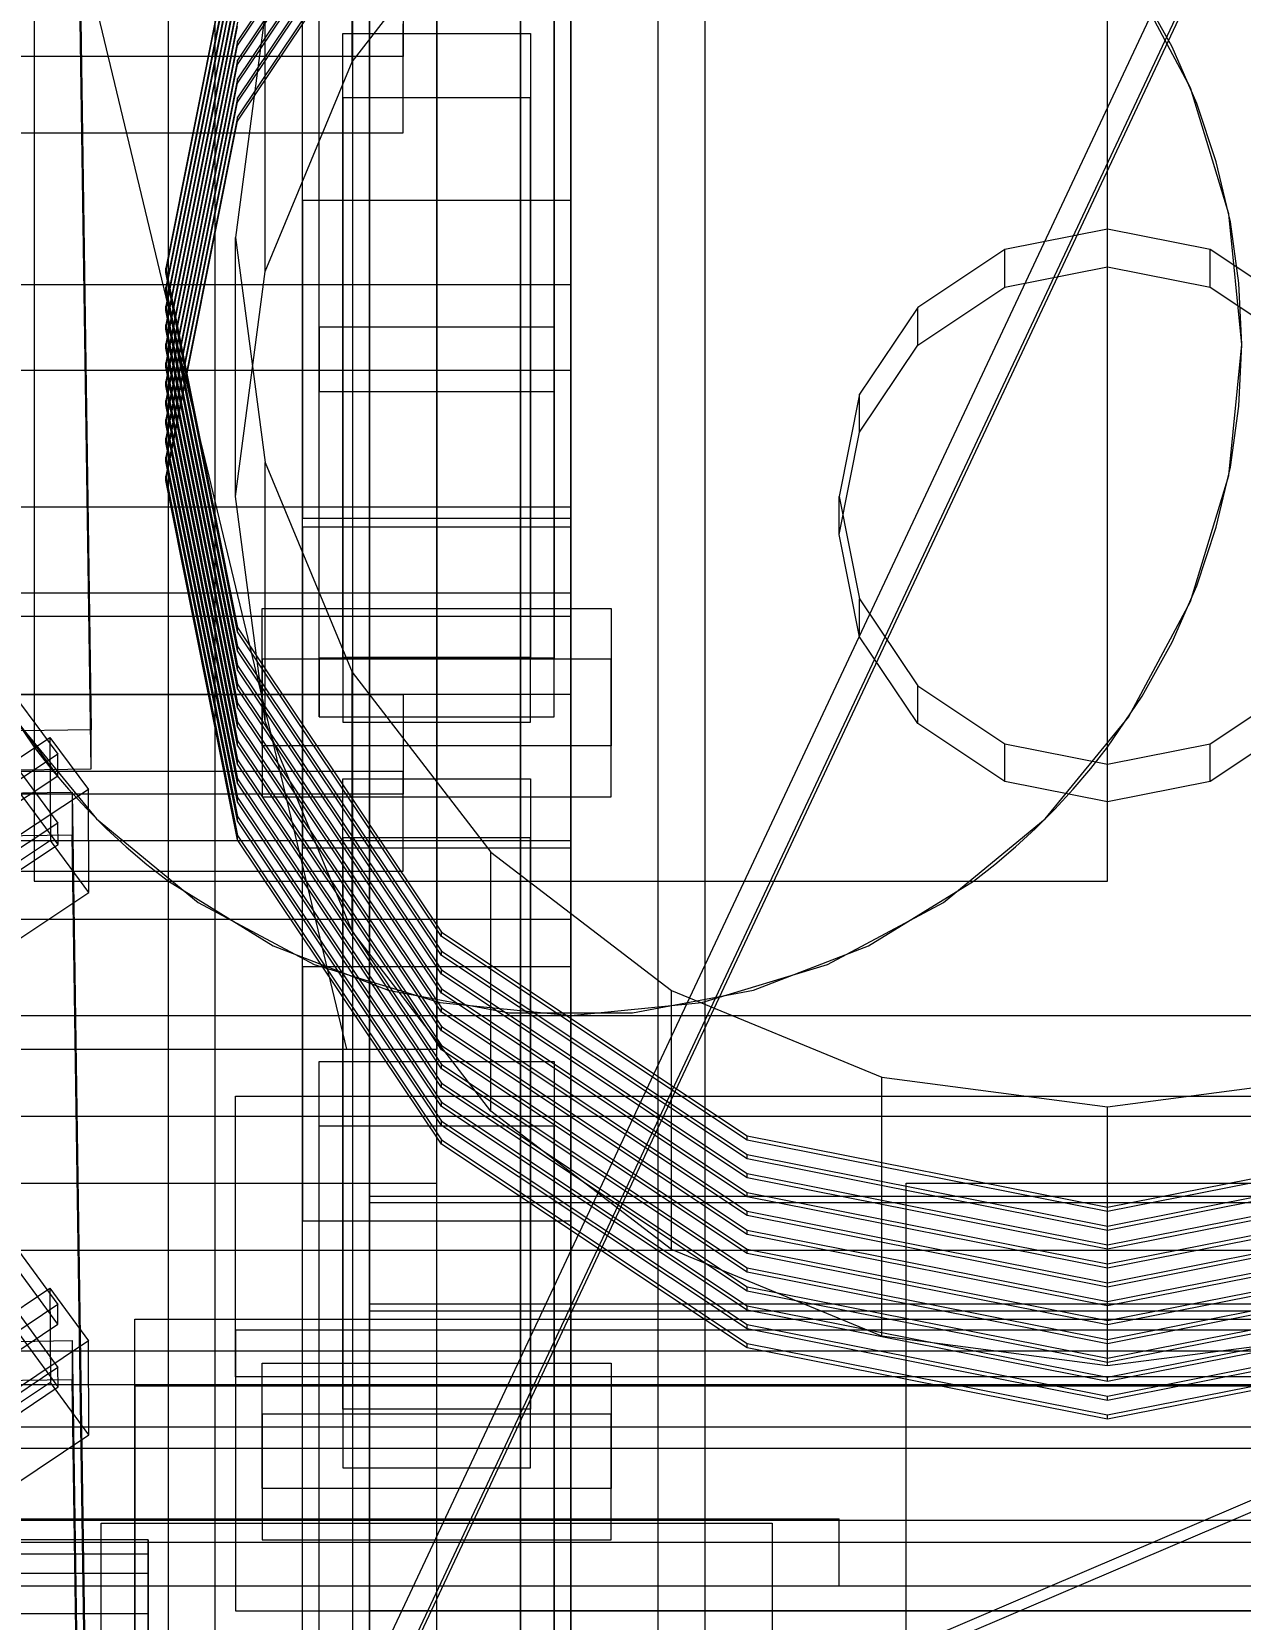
# Model space of a CAD drawing. Header units: millimetres. Extents: x -1970 to 34302, y -65268 to 6837.
# Drawn here: x 369.6 to 549.8, y -34765 to -34528.4 of the extents above; entities that cross this region are included whole.
import ezdxf

# ---------------------------------------------------------------- set-up
doc = ezdxf.new("R2010")
doc.units = ezdxf.units.MM
for name, color, linetype, lineweight in [('COTAS_O', 1, 'Continuous', 0), ('frontal_briquetadora', 7, 'Continuous', 0), ('frontal_C01', 7, 'Continuous', 0), ('frontal_C02', 7, 'Continuous', 0), ('frontal_C05', 7, 'Continuous', 0), ('frontal_C07', 7, 'Continuous', 0), ('frontal_mezcladora', 7, 'Continuous', 0), ('frontal_tolva-C01', 7, 'Continuous', 0)]:
    doc.layers.add(name, color=color, linetype=linetype, lineweight=lineweight)
doc.dimstyles.new('R19_100', dxfattribs={"dimtxt": 250, "dimasz": 150, "dimexe": 150, "dimexo": 80, "dimgap": 100, "dimtad": 1, "dimtih": 1, "dimtoh": 1, "dimdsep": 46, "dimcen": 0.09, "dimadec": 0, "dimazin": 0, "dimtfac": 1, "dimtdec": 4, "dimtofl": 0, "dimtmove": 0, "dimatfit": 3, "dimfxl": 1, "dimtolj": 1, "dimtzin": 0, "dimarcsym": 0})

# ---------------------------------------------------------------- blocks, each defined once
blk = doc.blocks.new('*D39')
at = {"layer": 'COTAS_O', "color": 0, "lineweight": -2, "transparency": 16777216}
for p, q in [((-650, -34820), (-650, -34050)), ((650, -34820), (650, -34050)), ((-500, -34200), (500, -34200))]:
    blk.add_line(p, q, dxfattribs=at)
at = {"layer": 'COTAS_O', "color": 0, "transparency": 16777216}
for points in [[(-500, -34175), (-500, -34225), (-650, -34200)], [(500, -34175), (500, -34225), (650, -34200)]]:
    blk.add_solid(points, dxfattribs=at)
at = {"layer": 'Defpoints', "color": 0, "transparency": 16777216}
for p in [(650, -34200), (-650, -34900), (650, -34900)]:
    blk.add_point(p, dxfattribs=at)

msp = doc.modelspace()

# ---------------------------------------------------------------- linework, layer by layer
at = {"layer": 'frontal_briquetadora'}
for p, q in [((210, -33820), (416.55, -34680)), ((430, -34680), (430, -33820)), ((430, -34680), (430, -34260)), ((430, -34680), (430, -34305)), ((430, -34471), (430, -34680)), ((430, -34496), (430, -34680)), ((210, -34680), (416.55, -34680)), ((210, -34680), (430, -34680)), ((315, -34680), (430, -34680)), ((416.55, -34680), (430, -34680)), ((430, -34700), (430, -34680)), ((315, -34700), (430, -34700)), ((430, -34710), (430, -34700)), ((315, -34710), (430, -34710)), ((430, -34750), (430, -34710)), ((430, -35000), (430, -34710)), ((315, -34750), (430, -34750)), ((340, -34750), (490, -34750)), ((490, -34760), (490, -34750)), ((340, -34760), (490, -34760)), ((410, -34760), (420, -34760)), ((410, -34940), (410, -34760)), ((420, -34940), (420, -34760))]:
    msp.add_line(p, q, dxfattribs=at)
at = {"layer": 'frontal_C01'}
for p, q in [((390, -35975), (390, -34088.498)), ((397, -35975), (397, -34088.498)), ((463, -35975), (463, -34088.498)), ((470, -35975), (470, -34088.498)), ((410, -34553.51), (410, -34169.301)), ((450, -34169.301), (450, -34553.51)), ((410, -34600.878), (410, -34216.669)), ((450, -34600.878), (450, -34216.669)), ((410, -34667.722), (410, -34283.513)), ((450, -34283.513), (450, -34667.722)), ((417.5, -34948.719), (417.5, -34289.775)), ((442.5, -34289.775), (442.5, -34948.719)), ((412.5, -34572.391), (412.5, -34297.657)), ((447.5, -34297.657), (447.5, -34572.391)), ((412.5, -34581.997), (412.5, -34307.263)), ((447.5, -34581.997), (447.5, -34307.263)), ((417.5, -34974.088), (417.5, -34315.145)), ((442.5, -34974.088), (442.5, -34315.145)), ((410, -34705.616), (410, -34321.407)), ((450, -34705.616), (450, -34321.407)), ((425, -34515.805), (425, -34532.07)), ((425, -34543.438), (425, -34527.173)), ((416, -34538.214), (416, -34528.609)), ((416, -34528.609), (444, -34528.609)), ((416, -34621.657), (416, -34528.609)), ((444, -34528.609), (444, -34538.214)), ((444, -34528.609), (444, -34621.657)), ((425, -34532.07), (-425, -34532.07)), ((425, -34543.438), (425, -34532.07)), ((444, -34538.214), (416, -34538.214)), ((416, -34538.214), (416, -34631.262)), ((444, -34631.262), (444, -34538.214)), ((-425, -34543.438), (425, -34543.438)), ((450, -34553.51), (410, -34553.51)), ((410, -34553.51), (410, -34600.878)), ((410, -34937.719), (410, -34553.51)), ((450, -34600.878), (450, -34553.51)), ((450, -34553.51), (450, -34937.719)), ((-450, -34566.054), (450, -34566.054)), ((450, -34566.054), (450, -34578.861)), ((450, -34566.054), (450, -34599.211)), ((447.5, -34572.391), (412.5, -34572.391)), ((412.5, -34572.391), (412.5, -34581.997)), ((447.5, -34581.997), (447.5, -34572.391)), ((450, -34578.861), (-450, -34578.861)), ((450, -34612.018), (450, -34578.861)), ((412.5, -34581.997), (447.5, -34581.997)), ((450, -34599.211), (-450, -34599.211)), ((345.969, -34598.832), (373.501, -34636.071)), ((450, -34612.018), (450, -34599.211)), ((373.513, -34639.273), (345.981, -34602.034)), ((410, -34600.878), (450, -34600.878)), ((410, -34985.087), (410, -34600.878)), ((450, -34985.087), (450, -34600.878)), ((346.008, -34609.078), (373.539, -34646.317)), ((-450, -34612.018), (450, -34612.018)), ((373.551, -34649.519), (346.02, -34612.28)), ((404, -34634.81), (404, -34614.319)), ((404, -34614.319), (456, -34614.319)), ((404, -34621.898), (404, -34614.319)), ((456, -34614.319), (456, -34634.81)), ((456, -34614.319), (456, -34621.898)), ((456, -34621.898), (404, -34621.898)), ((404, -34621.898), (404, -34642.389)), ((444, -34621.657), (416, -34621.657)), ((416, -34621.657), (416, -34631.262)), ((444, -34631.262), (444, -34621.657)), ((456, -34642.389), (456, -34621.898)), ((416, -34631.262), (444, -34631.262)), ((360.882, -34641.171), (372.35, -34633.559)), ((372.35, -34633.559), (372.408, -34648.928)), ((372.35, -34633.559), (378.086, -34641.317)), ((373.501, -34636.071), (362.033, -34643.683)), ((373.513, -34639.273), (373.501, -34636.071)), ((456, -34634.81), (404, -34634.81)), ((404, -34634.81), (404, -34642.389)), ((456, -34642.389), (456, -34634.81)), ((362.045, -34646.885), (373.513, -34639.273)), ((357.646, -34641.968), (375.644, -34641.727)), ((378.086, -34641.317), (366.618, -34648.929)), ((375.644, -34641.727), (375.644, -34648.131)), ((375.644, -34641.727), (378.512, -34833.675)), ((378.143, -34656.686), (378.086, -34641.317)), ((404, -34642.389), (456, -34642.389)), ((373.539, -34646.317), (362.071, -34653.929)), ((373.551, -34649.519), (373.539, -34646.317)), ((375.644, -34648.131), (357.646, -34648.372)), ((372.408, -34648.928), (360.939, -34656.539)), ((362.083, -34657.13), (373.551, -34649.519)), ((378.143, -34656.686), (372.408, -34648.928)), ((378.512, -34840.078), (375.644, -34648.131)), ((366.675, -34664.298), (378.143, -34656.686)), ((450, -34667.722), (410, -34667.722)), ((410, -34667.722), (410, -34705.616)), ((410, -35051.931), (410, -34667.722)), ((450, -34705.616), (450, -34667.722)), ((450, -34667.722), (450, -35051.931)), ((412.5, -34691.472), (412.5, -34681.867)), ((412.5, -34681.867), (447.5, -34681.867)), ((412.5, -34956.601), (412.5, -34681.867)), ((447.5, -34681.867), (447.5, -34691.472)), ((447.5, -34681.867), (447.5, -34956.601)), ((447.5, -34691.472), (412.5, -34691.472)), ((412.5, -34966.206), (412.5, -34691.472)), ((447.5, -34966.206), (447.5, -34691.472)), ((410, -34705.616), (450, -34705.616)), ((410, -35089.826), (410, -34705.616)), ((450, -35089.826), (450, -34705.616))]:
    msp.add_line(p, q, dxfattribs=at)
at = {"layer": 'frontal_C02'}
for p, q in [((390, -35975), (390, -33576.746)), ((397, -35975), (397, -33576.746)), ((463, -35975), (463, -33576.746)), ((470, -35975), (470, -33576.746)), ((390, -35975), (390, -34072.136)), ((397, -35975), (397, -34072.136)), ((463, -35975), (463, -34072.136)), ((470, -35975), (470, -34072.136)), ((410, -34602.206), (410, -34251.487)), ((450, -34251.487), (450, -34602.206)), ((410, -34650.022), (410, -34299.304)), ((450, -34650.022), (450, -34299.304)), ((410, -34776.002), (410, -34425.283)), ((450, -34425.283), (450, -34776.002)), ((417.5, -34963.35), (417.5, -34430.927)), ((442.5, -34430.927), (442.5, -34963.35)), ((375.644, -34438.644), (378.512, -34632.411)), ((412.5, -34621.73), (412.5, -34440.026)), ((447.5, -34440.026), (447.5, -34621.73)), ((378.512, -34638.257), (375.644, -34444.49)), ((412.5, -34630.498), (412.5, -34448.794)), ((447.5, -34630.498), (447.5, -34448.794)), ((417.5, -34990.315), (417.5, -34457.893)), ((442.5, -34990.315), (442.5, -34457.893)), ((410, -34814.255), (410, -34463.537)), ((450, -34814.255), (450, -34463.537)), ((450, -34602.206), (410, -34602.206)), ((410, -34602.206), (410, -34650.022)), ((410, -34952.924), (410, -34602.206)), ((450, -34650.022), (450, -34602.206)), ((450, -34602.206), (450, -34952.924)), ((-450, -34615.487), (450, -34615.487)), ((450, -34615.487), (450, -34627.178)), ((450, -34615.487), (450, -34648.959)), ((447.5, -34621.73), (412.5, -34621.73)), ((412.5, -34621.73), (412.5, -34630.498)), ((447.5, -34630.498), (447.5, -34621.73)), ((450, -34627.178), (-450, -34627.178)), ((-425, -34627.144), (425, -34627.144)), ((425, -34627.144), (425, -34641.991)), ((425, -34627.144), (425, -34638.62)), ((450, -34660.649), (450, -34627.178)), ((412.5, -34630.498), (447.5, -34630.498)), ((378.512, -34632.411), (360.514, -34632.655)), ((378.512, -34638.257), (378.512, -34632.411)), ((360.514, -34638.5), (378.512, -34638.257)), ((425, -34638.62), (-425, -34638.62)), ((416, -34648.515), (416, -34639.747)), ((416, -34639.747), (444, -34639.747)), ((416, -34733.677), (416, -34639.747)), ((425, -34653.467), (425, -34638.62)), ((444, -34639.747), (444, -34648.515)), ((444, -34639.747), (444, -34733.677)), ((425, -34641.991), (-425, -34641.991)), ((425, -34653.467), (425, -34641.991)), ((450, -34648.959), (-450, -34648.959)), ((410, -34650.022), (450, -34650.022)), ((410, -35000.741), (410, -34650.022)), ((444, -34648.515), (416, -34648.515)), ((416, -34648.515), (416, -34742.445)), ((444, -34742.445), (444, -34648.515)), ((450, -34660.649), (450, -34648.959)), ((450, -35000.741), (450, -34650.022)), ((-425, -34653.467), (425, -34653.467)), ((-450, -34660.649), (450, -34660.649)), ((345.969, -34680.504), (373.501, -34718.097)), ((373.513, -34721.02), (345.981, -34683.427)), ((346.008, -34689.857), (373.539, -34727.449)), ((373.551, -34730.372), (346.02, -34692.779)), ((360.882, -34723.337), (372.35, -34715.654)), ((372.35, -34715.654), (372.408, -34729.683)), ((372.35, -34715.654), (378.086, -34723.486)), ((373.501, -34718.097), (362.033, -34725.78)), ((373.513, -34721.02), (373.501, -34718.097)), ((362.045, -34728.703), (373.513, -34721.02)), ((357.646, -34723.709), (375.644, -34723.465)), ((378.086, -34723.486), (366.618, -34731.169)), ((375.644, -34723.465), (375.644, -34729.311)), ((375.644, -34723.465), (378.512, -34917.232)), ((378.143, -34737.514), (378.086, -34723.486)), ((373.539, -34727.449), (362.071, -34735.133)), ((373.551, -34730.372), (373.539, -34727.449)), ((404, -34745.501), (404, -34726.796)), ((404, -34726.796), (456, -34726.796)), ((404, -34734.446), (404, -34726.796)), ((456, -34726.796), (456, -34745.501)), ((456, -34726.796), (456, -34734.446)), ((375.644, -34729.311), (357.646, -34729.554)), ((372.408, -34729.683), (360.939, -34737.366)), ((362.083, -34738.056), (373.551, -34730.372)), ((378.143, -34737.514), (372.408, -34729.683)), ((378.512, -34923.078), (375.644, -34729.311)), ((456, -34734.446), (404, -34734.446)), ((404, -34734.446), (404, -34753.151)), ((444, -34733.677), (416, -34733.677)), ((416, -34733.677), (416, -34742.445)), ((444, -34742.445), (444, -34733.677)), ((456, -34753.151), (456, -34734.446)), ((366.675, -34745.198), (378.143, -34737.514)), ((416, -34742.445), (444, -34742.445)), ((456, -34745.501), (404, -34745.501)), ((404, -34745.501), (404, -34753.151)), ((456, -34753.151), (456, -34745.501)), ((380, -34781.253), (380, -34750.692)), ((380, -34750.692), (480, -34750.692)), ((380, -34793.253), (380, -34750.692)), ((480, -34750.692), (480, -34781.253)), ((480, -34750.692), (480, -34793.253)), ((404, -34753.151), (456, -34753.151))]:
    msp.add_line(p, q, dxfattribs=at)
at = {"layer": 'frontal_C05'}
for p, q in [((370, -34495), (370, -34655)), ((530, -34655), (530, -34495)), ((370, -34515), (370, -34635)), ((530, -34635), (530, -34515)), ((542.388, -34536.732), (533.147, -34519.443)), ((539.621, -34530.637), (535.17, -34522.597)), ((543.315, -34539.052), (539.621, -34530.637)), ((548.079, -34555.491), (542.388, -34536.732)), ((546.221, -34547.77), (543.315, -34539.052)), ((548.315, -34556.718), (546.221, -34547.77)), ((550, -34575), (548.079, -34555.491)), ((549.578, -34565.82), (548.315, -34556.718)), ((550, -34575), (549.578, -34565.82)), ((548.079, -34594.509), (550, -34575)), ((549.578, -34584.18), (550, -34575)), ((548.315, -34593.282), (549.578, -34584.18)), ((546.221, -34602.23), (548.315, -34593.282)), ((542.388, -34613.268), (548.079, -34594.509)), ((543.315, -34610.948), (546.221, -34602.23)), ((539.621, -34619.363), (543.315, -34610.948)), ((533.147, -34630.557), (542.388, -34613.268)), ((535.17, -34627.403), (539.621, -34619.363)), ((364.83, -34627.403), (370, -34635)), ((530, -34635), (535.17, -34627.403)), ((366.853, -34630.557), (379.289, -34645.711)), ((520.711, -34645.711), (533.147, -34630.557)), ((370, -34635), (370, -34655)), ((370, -34635), (372.498, -34638.193)), ((527.502, -34638.193), (530, -34635)), ((530, -34655), (530, -34635)), ((372.498, -34638.193), (375.123, -34641.282)), ((524.877, -34641.282), (527.502, -34638.193)), ((375.123, -34641.282), (377.871, -34644.263)), ((522.129, -34644.263), (524.877, -34641.282)), ((377.871, -34644.263), (380.737, -34647.129)), ((519.263, -34647.129), (522.129, -34644.263)), ((379.289, -34645.711), (394.443, -34658.147)), ((380.737, -34647.129), (383.718, -34649.877)), ((505.557, -34658.147), (520.711, -34645.711)), ((516.282, -34649.877), (519.263, -34647.129)), ((383.718, -34649.877), (386.807, -34652.502)), ((513.193, -34652.502), (516.282, -34649.877)), ((386.807, -34652.502), (390, -34655)), ((510, -34655), (513.193, -34652.502)), ((370, -34655), (390, -34655)), ((370, -34655), (530, -34655)), ((390, -34655), (510, -34655)), ((390, -34655), (405.637, -34664.621)), ((494.363, -34664.621), (510, -34655)), ((510, -34655), (530, -34655)), ((394.443, -34658.147), (411.732, -34667.388)), ((488.268, -34667.388), (505.557, -34658.147)), ((405.637, -34664.621), (422.77, -34671.221)), ((477.23, -34671.221), (494.363, -34664.621)), ((411.732, -34667.388), (430.491, -34673.079)), ((469.509, -34673.079), (488.268, -34667.388)), ((422.77, -34671.221), (440.82, -34674.578)), ((459.18, -34674.578), (477.23, -34671.221)), ((430.491, -34673.079), (450, -34675)), ((450, -34675), (469.509, -34673.079)), ((300, -34675), (570, -34675)), ((440.82, -34674.578), (459.18, -34674.578)), ((300, -34690), (570, -34690))]:
    msp.add_line(p, q, dxfattribs=at)
at = {"layer": 'frontal_C07'}
for p, q in [((430.722, -34484.379), (400.287, -34529.781)), ((400.287, -34530.424), (430.722, -34485.023)), ((430.722, -34487.195), (400.287, -34532.597)), ((400.287, -34533.24), (430.722, -34487.839)), ((430.722, -34490.011), (400.287, -34535.413)), ((400.287, -34536.056), (430.722, -34490.655)), ((430.722, -34492.828), (400.287, -34538.229)), ((400.287, -34538.873), (430.722, -34493.471)), ((430.722, -34495.644), (400.287, -34541.045)), ((400.287, -34541.689), (430.722, -34496.287)), ((417.417, -34532.868), (417.417, -34494.247)), ((420, -34702.929), (420, -34495.603)), ((417.417, -34532.868), (438.076, -34506.031)), ((400.287, -34510.068), (389.6, -34563.623)), ((389.6, -34564.266), (400.287, -34510.712)), ((400.287, -34512.884), (389.6, -34566.439)), ((420, -34511.695), (420, -34719.021)), ((389.6, -34567.082), (400.287, -34513.528)), ((400.287, -34515.7), (389.6, -34569.255)), ((389.6, -34569.898), (400.287, -34516.344)), ((400.287, -34518.516), (389.6, -34572.071)), ((389.6, -34572.714), (400.287, -34519.16)), ((400.287, -34521.332), (389.6, -34574.887)), ((389.6, -34575.531), (400.287, -34521.976)), ((400.287, -34524.148), (389.6, -34577.703)), ((389.6, -34578.347), (400.287, -34524.792)), ((400.287, -34526.964), (389.6, -34580.519)), ((404.43, -34525.499), (400, -34559.036)), ((404.43, -34564.12), (404.43, -34525.499)), ((389.6, -34581.163), (400.287, -34527.608)), ((400.287, -34529.781), (389.6, -34583.335)), ((389.6, -34583.979), (400.287, -34530.424)), ((400.287, -34530.424), (400.287, -34529.781)), ((400.287, -34532.597), (389.6, -34586.151)), ((389.6, -34586.795), (400.287, -34533.24)), ((400.287, -34533.24), (400.287, -34532.597)), ((404.43, -34564.12), (417.417, -34532.868)), ((400.287, -34535.413), (389.6, -34588.967)), ((389.6, -34589.611), (400.287, -34536.056)), ((400.287, -34536.056), (400.287, -34535.413)), ((400.287, -34538.229), (389.6, -34591.783)), ((389.6, -34592.427), (400.287, -34538.873)), ((400.287, -34538.873), (400.287, -34538.229)), ((400.287, -34541.045), (389.6, -34594.6)), ((400.287, -34541.689), (400.287, -34541.045)), ((389.6, -34595.243), (400.287, -34541.689)), ((530, -34557.787), (514.693, -34560.822)), ((545.307, -34560.822), (530, -34557.787)), ((530, -34563.419), (530, -34557.787)), ((400, -34559.036), (404.43, -34592.574)), ((400, -34597.657), (400, -34559.036)), ((514.693, -34560.822), (501.716, -34569.464)), ((514.693, -34566.454), (514.693, -34560.822)), ((558.284, -34569.464), (545.307, -34560.822)), ((545.307, -34566.454), (545.307, -34560.822)), ((389.6, -34563.623), (400.287, -34617.177)), ((389.6, -34564.266), (389.6, -34563.623)), ((400.287, -34617.821), (389.6, -34564.266)), ((400, -34597.657), (404.43, -34564.12)), ((514.693, -34566.454), (530, -34563.419)), ((530, -34563.419), (545.307, -34566.454)), ((389.6, -34566.439), (400.287, -34619.993)), ((389.6, -34567.082), (389.6, -34566.439)), ((400.287, -34620.637), (389.6, -34567.082)), ((501.716, -34575.097), (514.693, -34566.454)), ((545.307, -34566.454), (558.284, -34575.097)), ((389.6, -34569.255), (400.287, -34622.809)), ((389.6, -34569.898), (389.6, -34569.255)), ((400.287, -34623.453), (389.6, -34569.898)), ((501.716, -34569.464), (493.045, -34582.399)), ((501.716, -34575.097), (501.716, -34569.464)), ((389.6, -34572.071), (400.287, -34625.625)), ((389.6, -34572.714), (389.6, -34572.071)), ((400.287, -34626.269), (389.6, -34572.714)), ((389.6, -34574.887), (400.287, -34628.441)), ((389.6, -34575.531), (389.6, -34574.887)), ((400.287, -34629.085), (389.6, -34575.531)), ((493.045, -34588.031), (501.716, -34575.097)), ((389.6, -34577.703), (400.287, -34631.258)), ((389.6, -34578.347), (389.6, -34577.703)), ((400.287, -34631.901), (389.6, -34578.347)), ((389.6, -34580.519), (400.287, -34634.074)), ((389.6, -34581.163), (389.6, -34580.519)), ((400.287, -34634.717), (389.6, -34581.163)), ((389.6, -34583.335), (400.287, -34636.89)), ((389.6, -34583.979), (389.6, -34583.335)), ((400.287, -34637.533), (389.6, -34583.979)), ((493.045, -34582.399), (490, -34597.657)), ((493.045, -34588.031), (493.045, -34582.399)), ((389.6, -34586.151), (400.287, -34639.706)), ((389.6, -34586.795), (389.6, -34586.151)), ((400.287, -34640.349), (389.6, -34586.795)), ((490, -34603.289), (493.045, -34588.031)), ((389.6, -34588.967), (400.287, -34642.522)), ((389.6, -34589.611), (389.6, -34588.967)), ((400.287, -34643.166), (389.6, -34589.611)), ((389.6, -34591.783), (400.287, -34645.338)), ((389.6, -34592.427), (389.6, -34591.783)), ((400.287, -34645.982), (389.6, -34592.427)), ((404.43, -34592.574), (417.417, -34623.826)), ((404.43, -34631.194), (404.43, -34592.574)), ((389.6, -34594.6), (400.287, -34648.154)), ((389.6, -34595.243), (389.6, -34594.6)), ((400.287, -34648.798), (389.6, -34595.243)), ((404.43, -34631.194), (400, -34597.657)), ((490, -34597.657), (493.045, -34612.915)), ((490, -34603.289), (490, -34597.657)), ((493.045, -34618.547), (490, -34603.289)), ((493.045, -34612.915), (501.716, -34625.85)), ((493.045, -34618.547), (493.045, -34612.915)), ((400.287, -34617.177), (430.722, -34662.578)), ((400.287, -34617.821), (400.287, -34617.177)), ((430.722, -34663.222), (400.287, -34617.821)), ((501.716, -34631.482), (493.045, -34618.547)), ((400.287, -34619.993), (430.722, -34665.395)), ((400.287, -34620.637), (400.287, -34619.993)), ((430.722, -34666.038), (400.287, -34620.637)), ((400.287, -34622.809), (430.722, -34668.211)), ((400.287, -34623.453), (400.287, -34622.809)), ((430.722, -34668.854), (400.287, -34623.453)), ((417.417, -34623.826), (438.076, -34650.662)), ((417.417, -34662.446), (417.417, -34623.826)), ((400.287, -34625.625), (430.722, -34671.027)), ((400.287, -34626.269), (400.287, -34625.625)), ((430.722, -34671.67), (400.287, -34626.269)), ((501.716, -34625.85), (514.693, -34634.492)), ((501.716, -34631.482), (501.716, -34625.85)), ((545.307, -34634.492), (558.284, -34625.85)), ((400.287, -34628.441), (430.722, -34673.843)), ((400.287, -34629.085), (400.287, -34628.441)), ((430.722, -34674.486), (400.287, -34629.085)), ((400.287, -34631.258), (430.722, -34676.659)), ((400.287, -34631.901), (400.287, -34631.258)), ((417.417, -34662.446), (404.43, -34631.194)), ((430.722, -34677.303), (400.287, -34631.901)), ((514.693, -34640.125), (501.716, -34631.482)), ((558.284, -34631.482), (545.307, -34640.125)), ((400.287, -34634.074), (430.722, -34679.475)), ((400.287, -34634.717), (400.287, -34634.074)), ((430.722, -34680.119), (400.287, -34634.717)), ((514.693, -34634.492), (530, -34637.527)), ((514.693, -34640.125), (514.693, -34634.492)), ((530, -34637.527), (545.307, -34634.492)), ((545.307, -34640.125), (545.307, -34634.492)), ((400.287, -34636.89), (430.722, -34682.291)), ((400.287, -34637.533), (400.287, -34636.89)), ((430.722, -34682.935), (400.287, -34637.533)), ((530, -34643.159), (530, -34637.527)), ((400.287, -34639.706), (430.722, -34685.107)), ((400.287, -34640.349), (400.287, -34639.706)), ((430.722, -34685.751), (400.287, -34640.349)), ((530, -34643.159), (514.693, -34640.125)), ((545.307, -34640.125), (530, -34643.159)), ((400.287, -34642.522), (430.722, -34687.923)), ((400.287, -34643.166), (400.287, -34642.522)), ((430.722, -34688.567), (400.287, -34643.166)), ((400.287, -34645.338), (430.722, -34690.739)), ((400.287, -34645.982), (400.287, -34645.338)), ((430.722, -34691.383), (400.287, -34645.982)), ((400.287, -34648.154), (430.722, -34693.555)), ((400.287, -34648.798), (400.287, -34648.154)), ((430.722, -34694.199), (400.287, -34648.798)), ((438.076, -34650.662), (465, -34671.255)), ((438.076, -34689.283), (438.076, -34650.662)), ((438.076, -34689.283), (417.417, -34662.446)), ((430.722, -34662.578), (476.271, -34692.915)), ((430.722, -34663.222), (430.722, -34662.578)), ((476.271, -34693.558), (430.722, -34663.222)), ((430.722, -34665.395), (476.271, -34695.731)), ((430.722, -34666.038), (430.722, -34665.395)), ((476.271, -34696.374), (430.722, -34666.038)), ((430.722, -34668.211), (476.271, -34698.547)), ((430.722, -34668.854), (430.722, -34668.211)), ((476.271, -34699.191), (430.722, -34668.854)), ((430.722, -34671.027), (476.271, -34701.363)), ((430.722, -34671.67), (430.722, -34671.027)), ((476.271, -34702.007), (430.722, -34671.67)), ((465, -34671.255), (496.354, -34684.2)), ((465, -34709.875), (465, -34671.255)), ((430.722, -34673.843), (476.271, -34704.179)), ((430.722, -34674.486), (430.722, -34673.843)), ((476.271, -34704.823), (430.722, -34674.486)), ((430.722, -34676.659), (476.271, -34706.995)), ((430.722, -34677.303), (430.722, -34676.659)), ((476.271, -34707.639), (430.722, -34677.303)), ((430.722, -34679.475), (476.271, -34709.811)), ((430.722, -34680.119), (430.722, -34679.475)), ((476.271, -34710.455), (430.722, -34680.119)), ((430.722, -34682.291), (476.271, -34712.627)), ((430.722, -34682.935), (430.722, -34682.291)), ((476.271, -34713.271), (430.722, -34682.935)), ((430.722, -34685.107), (476.271, -34715.443)), ((430.722, -34685.751), (430.722, -34685.107)), ((476.271, -34716.087), (430.722, -34685.751)), ((496.354, -34684.2), (530, -34688.615)), ((496.354, -34722.82), (496.354, -34684.2)), ((530, -34688.615), (563.646, -34684.2)), ((400, -34728.845), (400, -34687.006)), ((400, -34687.006), (660, -34687.006)), ((400, -34721.892), (400, -34687.006)), ((430.722, -34687.923), (476.271, -34718.259)), ((430.722, -34688.567), (430.722, -34687.923)), ((476.271, -34718.903), (430.722, -34688.567)), ((465, -34709.875), (438.076, -34689.283)), ((530, -34727.236), (530, -34688.615)), ((430.722, -34690.739), (476.271, -34721.076)), ((430.722, -34691.383), (430.722, -34690.739)), ((476.271, -34721.719), (430.722, -34691.383)), ((476.271, -34692.915), (530, -34703.567)), ((476.271, -34693.558), (476.271, -34692.915)), ((530, -34703.567), (583.729, -34692.915)), ((430.722, -34693.555), (476.271, -34723.892)), ((430.722, -34694.199), (430.722, -34693.555)), ((476.271, -34724.535), (430.722, -34694.199)), ((530, -34704.211), (476.271, -34693.558)), ((583.729, -34693.558), (530, -34704.211)), ((476.271, -34695.731), (530, -34706.383)), ((476.271, -34696.374), (476.271, -34695.731)), ((530, -34707.027), (476.271, -34696.374)), ((530, -34706.383), (583.729, -34695.731)), ((583.729, -34696.374), (530, -34707.027)), ((476.271, -34698.547), (530, -34709.199)), ((476.271, -34699.191), (476.271, -34698.547)), ((530, -34709.843), (476.271, -34699.191)), ((530, -34709.199), (583.729, -34698.547)), ((583.729, -34699.191), (530, -34709.843)), ((420, -34718.024), (420, -34701.932)), ((420, -34701.932), (640, -34701.932)), ((420, -34763.731), (420, -34701.932)), ((476.271, -34701.363), (530, -34712.016)), ((476.271, -34702.007), (476.271, -34701.363)), ((530, -34712.659), (476.271, -34702.007)), ((530, -34712.016), (583.729, -34701.363)), ((583.729, -34702.007), (530, -34712.659)), ((640, -34702.929), (420, -34702.929)), ((420, -34702.929), (420, -34719.021)), ((476.271, -34704.179), (530, -34714.832)), ((476.271, -34704.823), (476.271, -34704.179)), ((530, -34715.475), (476.271, -34704.823)), ((530, -34704.211), (530, -34703.567)), ((530, -34714.832), (583.729, -34704.179)), ((583.729, -34704.823), (530, -34715.475)), ((476.271, -34706.995), (530, -34717.648)), ((476.271, -34707.639), (476.271, -34706.995)), ((530, -34707.027), (530, -34706.383)), ((530, -34717.648), (583.729, -34706.995)), ((530, -34718.291), (476.271, -34707.639)), ((583.729, -34707.639), (530, -34718.291)), ((530, -34709.843), (530, -34709.199)), ((496.354, -34722.82), (465, -34709.875)), ((476.271, -34709.811), (530, -34720.464)), ((476.271, -34710.455), (476.271, -34709.811)), ((530, -34721.108), (476.271, -34710.455)), ((530, -34720.464), (583.729, -34709.811)), ((583.729, -34710.455), (530, -34721.108)), ((476.271, -34712.627), (530, -34723.28)), ((476.271, -34713.271), (476.271, -34712.627)), ((530, -34723.924), (476.271, -34713.271)), ((530, -34712.659), (530, -34712.016)), ((530, -34723.28), (583.729, -34712.627)), ((583.729, -34713.271), (530, -34723.924)), ((476.271, -34715.443), (530, -34726.096)), ((476.271, -34716.087), (476.271, -34715.443)), ((530, -34726.74), (476.271, -34716.087)), ((530, -34715.475), (530, -34714.832)), ((530, -34726.096), (583.729, -34715.443)), ((583.729, -34716.087), (530, -34726.74)), ((640, -34718.024), (420, -34718.024)), ((420, -34718.024), (420, -34779.823)), ((420, -34719.021), (640, -34719.021)), ((476.271, -34718.259), (530, -34728.912)), ((476.271, -34718.903), (476.271, -34718.259)), ((530, -34729.556), (476.271, -34718.903)), ((530, -34718.291), (530, -34717.648)), ((530, -34728.912), (583.729, -34718.259)), ((583.729, -34718.903), (530, -34729.556)), ((385, -34781.432), (385, -34720.283)), ((385, -34720.283), (675, -34720.283)), ((385, -34730.251), (385, -34720.283)), ((476.271, -34721.076), (530, -34731.728)), ((476.271, -34721.719), (476.271, -34721.076)), ((530, -34721.108), (530, -34720.464)), ((530, -34731.728), (583.729, -34721.076)), ((660, -34721.892), (400, -34721.892)), ((400, -34721.892), (400, -34763.731)), ((530, -34732.372), (476.271, -34721.719)), ((530, -34727.236), (496.354, -34722.82)), ((583.729, -34721.719), (530, -34732.372)), ((563.646, -34722.82), (530, -34727.236)), ((530, -34723.924), (530, -34723.28)), ((476.271, -34723.892), (530, -34734.544)), ((476.271, -34724.535), (476.271, -34723.892)), ((530, -34735.188), (476.271, -34724.535)), ((530, -34734.544), (583.729, -34723.892)), ((583.729, -34724.535), (530, -34735.188)), ((530, -34726.74), (530, -34726.096)), ((675, -34730.251), (385, -34730.251)), ((385, -34730.251), (385, -34791.4)), ((660, -34728.845), (400, -34728.845)), ((400, -34728.845), (400, -34763.731)), ((530, -34729.556), (530, -34728.912)), ((530, -34732.372), (530, -34731.728)), ((530, -34735.188), (530, -34734.544)), ((315, -34736.303), (660, -34736.303)), ((325.672, -34843.568), (575.672, -34736.915)), ((660, -34739.521), (315, -34739.521)), ((575.672, -34738.685), (325.672, -34845.338)), ((660, -34750.258), (315, -34750.258)), ((315, -34753.476), (660, -34753.476)), ((387, -34753.152), (337, -34753.152)), ((387, -34758.166), (387, -34753.152)), ((387, -34753.152), (387, -34755.271)), ((387, -34755.271), (337, -34755.271)), ((387, -34755.271), (387, -34764.2)), ((387, -34758.166), (337, -34758.166)), ((387, -34769.548), (387, -34758.166)), ((400, -34763.731), (660, -34763.731)), ((640, -34763.731), (420, -34763.731)), ((420, -34763.731), (420, -34779.823)), ((387, -34764.2), (337, -34764.2)), ((387, -34764.2), (387, -34778.578))]:
    msp.add_line(p, q, dxfattribs=at)
at = {"layer": 'frontal_mezcladora'}
for p, q in [((500, -34700), (600, -34700)), ((500, -34880), (500, -34700)), ((-625, -34710), (625, -34710)), ((150, -34710), (625, -34710)), ((-625, -34725), (625, -34725)), ((-625, -34730), (625, -34730)), ((150, -34730), (625, -34730)), ((-600, -34760), (600, -34760))]:
    msp.add_line(p, q, dxfattribs=at)
at = {"layer": 'frontal_tolva-C01'}
for p, q in [((596.379, -34398.3), (221.379, -35196.873)), ((600, -34398.805), (225, -35197.379)), ((225, -35198.574), (600, -34400))]:
    msp.add_line(p, q, dxfattribs=at)

# ---------------------------------------------------------------- dimensions: what is measured, and where the dimension line sits
at = {"layer": 'COTAS_O'}
dim = msp.add_aligned_dim(p1=(-650, -34900), p2=(650, -34900), distance=700, text='<> O', dimstyle='R19_100', dxfattribs=at)
dim.commit()
dim.dimension.update_dxf_attribs({"geometry": '*D39', "text_midpoint": (0, -34200)})

doc.saveas('drawing.dxf')
